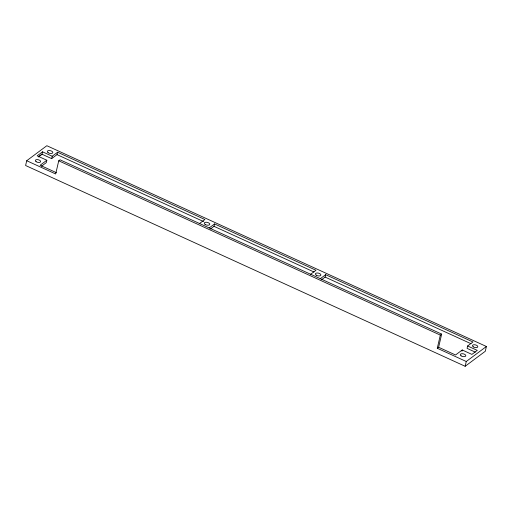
<?xml version="1.0" encoding="UTF-8"?>
<svg xmlns="http://www.w3.org/2000/svg" width="512" height="512" viewBox="0 0 512 512"><rect width="100%" height="100%" fill="white"/><g stroke="black" fill="none" stroke-linecap="round" stroke-linejoin="round"><path stroke-width="0.77" d="M26.707 160.73L25.6 165.51L465.158 366.285L485.293 351.27L486.4 346.49L46.842 145.715L26.707 160.73L55.686 173.965L58.726 160.806L60.064 159.808L441.664 334.106L438.624 347.264L437.28 348.262L466.266 361.498L486.4 346.49M199.526 223.526L204.896 219.526L57.574 152.23L52.205 156.237L42.541 151.821L41.99 154.214L38.413 156.883M42.541 151.821L37.171 155.827L46.835 160.237L46.285 162.63L41.402 166.272M38.426 156.832L41.99 154.214L51.654 158.63L52.205 156.237M51.654 158.63L57.024 154.624L57.574 152.23M210.426 228.998L214.01 226.33L214.56 223.936L315.994 270.272L310.624 274.272M321.523 279.744L325.107 277.075L325.658 274.682L472.979 341.971L467.61 345.978L467.059 348.371L475.341 352.154M437.28 348.262L440.32 335.104L441.664 334.106M461.965 351.174L462.24 349.978L471.904 354.394L477.274 350.387L467.61 345.978M465.158 366.285L466.266 361.498M46.835 160.237L40.122 165.242L56.326 172.64M209.19 227.942L214.56 223.936M320.288 278.688L325.658 274.682M462.24 349.978L455.533 354.982L438.624 347.264M57.024 154.624L203.622 221.587M214.01 226.33L313.997 272M325.107 277.075L470.976 343.706M58.726 160.806L440.32 335.104M48.134 152.71A2.816 1.382 13 0 0 52.736 152.832A2.816 1.382 13 0 0 49.299 150.541A2.816 1.382 13 0 0 48.134 152.71M205.12 224.416A2.816 1.382 13 0 0 209.722 224.538A2.816 1.382 13 0 0 206.285 222.246A2.816 1.382 13 0 0 205.12 224.416M36.122 161.69A2.72 1.338 13 0 0 40.563 161.811A2.72 1.338 13 0 0 37.242 159.597A2.72 1.338 13 0 0 36.122 161.69M461.126 355.872A2.816 1.382 13 0 0 465.728 355.994A2.816 1.382 13 0 0 462.285 353.702A2.816 1.382 13 0 0 461.126 355.872M316.218 275.155A2.816 1.382 13 0 0 320.819 275.283A2.816 1.382 13 0 0 317.382 272.992A2.816 1.382 13 0 0 316.218 275.155M473.274 346.842A2.72 1.338 13 0 0 477.715 346.963A2.72 1.338 13 0 0 474.394 344.742A2.72 1.338 13 0 0 473.274 346.842"/></g></svg>
